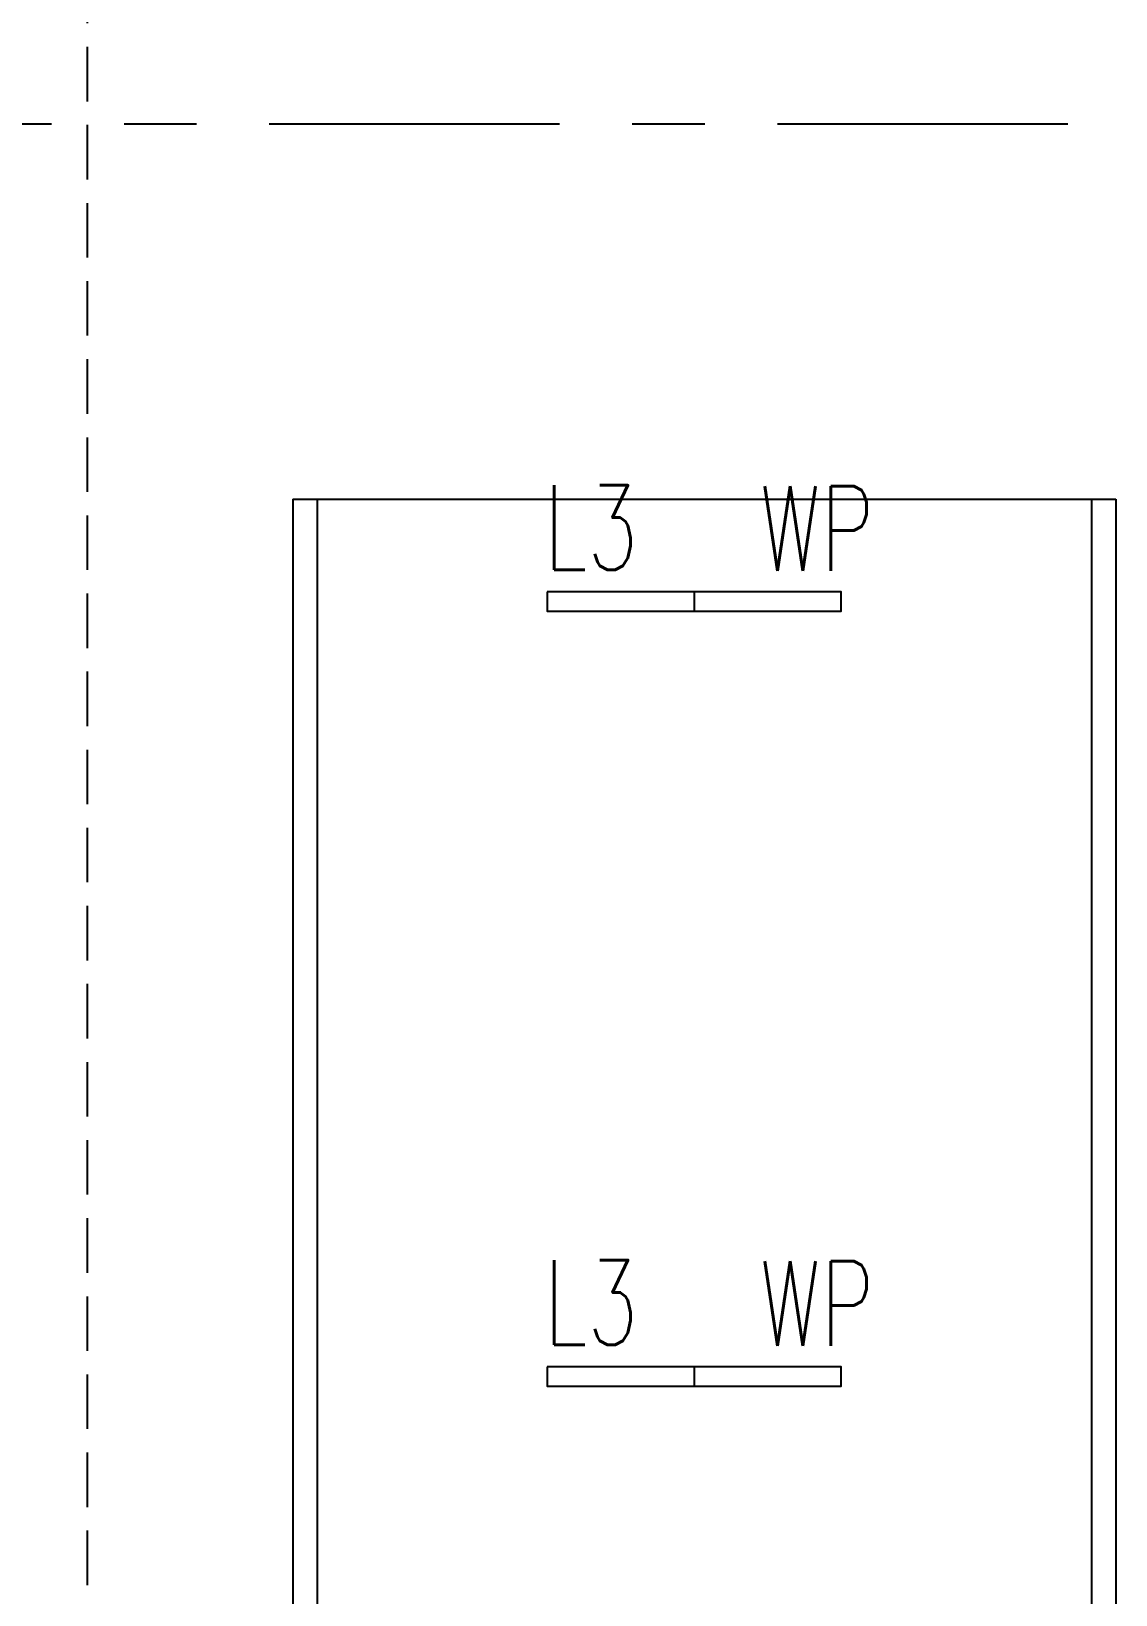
# Model space of a CAD drawing. Header units: millimetres. Extents: x -92759 to 184353, y -15225 to 86714.
# Drawn here: x -78090 to -73608, y 46267 to 52723 of the extents above; entities that cross this region are included whole.
import ezdxf

# ---------------------------------------------------------------- set-up
doc = ezdxf.new("R2010")
doc.units = ezdxf.units.MM
doc.linetypes.add('IDA - Grid Line', pattern=[2100, 1200, -300, 300, -300])
doc.linetypes.add('IDA - Hidden 065', pattern=[322.5, 225, -97.5])
for name, color, linetype in [('0-1', 9, 'Continuous'), ('C-_CPRK----_E', 8, 'Continuous'), ('E-legend', 1, 'Continuous'), ('E-LIGHT----E', 1, 'Continuous')]:
    doc.layers.add(name, color=color, linetype=linetype)
for name, color, linetype, true_color in [('A-_DETA----_E-7', 7, 'IDA - Hidden 065', 0x969696), ('C-_CPRK----_E-1', 9, 'Continuous', 0x808080), ('S-_ANOTGRID_E-1', 9, 'IDA - Grid Line', 0x808080)]:
    doc.layers.add(name, color=color, linetype=linetype, true_color=true_color)
doc.styles.add('Simplex', font='simplex_.ttf', dxfattribs={"width": 0.7, "height": 450})

# ---------------------------------------------------------------- blocks, each defined once
blk = doc.blocks.new('Standard Space - Ambulance Parking 7500 x 3300-7142841-BLK8_RHH_1ST STOREY PLAN')
at = {"layer": 'C-_CPRK----_E'}
for p, q in [((-50, 0), (-50, 7550)), ((3350, 0), (3350, 7550)), ((50, 0), (50, 7450)), ((3250, 0), (3250, 7450)), ((50, 0), (-50, 0)), ((3350, 0), (3250, 0))]:
    blk.add_line(p, q, dxfattribs=at)
at = {"layer": 'C-_CPRK----_E-1'}
blk.add_line((3250, 0), (50, 0), dxfattribs=at)
blk = doc.blocks.new('A$Cb2bf8f38')
at = {"layer": 'A-_DETA----_E-7'}
blk.add_line((-34925, 28825), (-34925, -2425), dxfattribs=at)
at = {"layer": 'S-_ANOTGRID_E-1'}
blk.add_line((-38373.1, 19800), (13584.7, 19800), dxfattribs=at)
at = {"layer": 'C-_CPRK----_E-1', "rotation": 180}
blk.add_blockref('Standard Space - Ambulance Parking 7500 x 3300-7142841-BLK8_RHH_1ST STOREY PLAN', (-30725, 18250), dxfattribs=at)
blk = doc.blocks.new('L3WP')
at = {"layer": 'E-LIGHT----E'}
blk.add_line((0, 40), (0, -40), dxfattribs=at)
blk.add_lwpolyline([(-607.5, 40), (-607.5, -40), (607.5, -40), (607.5, 40)], close=True, dxfattribs=at)
at = {"layer": 'E-legend', "lineweight": 18, "style": 'Simplex', "width": 0.7}
for s, p in [('L3', (-619.9, 130.8)), ('WP', (271.5, 126.9))]:
    blk.add_text(s, height=350, dxfattribs=at).set_placement(p)
blk = doc.blocks.new('EL_B8_L1_R4')
at = {"layer": 'E-LIGHT----E'}
for p in [(-21624.8, -22731.9), (-21624.8, -25931.9)]:
    blk.add_blockref('L3WP', p, dxfattribs=at)

msp = doc.modelspace()

# ---------------------------------------------------------------- block references
at = {"layer": '0-1'}
msp.add_blockref('A$Cb2bf8f38', (-42933, 32541.2), dxfattribs=at)

# ---------------------------------------------------------------- next in the draw order: block references
at = {"color": 0}
msp.add_blockref('EL_B8_L1_R4', (-53725.9, 73099.6), dxfattribs=at)

doc.saveas('drawing.dxf')
